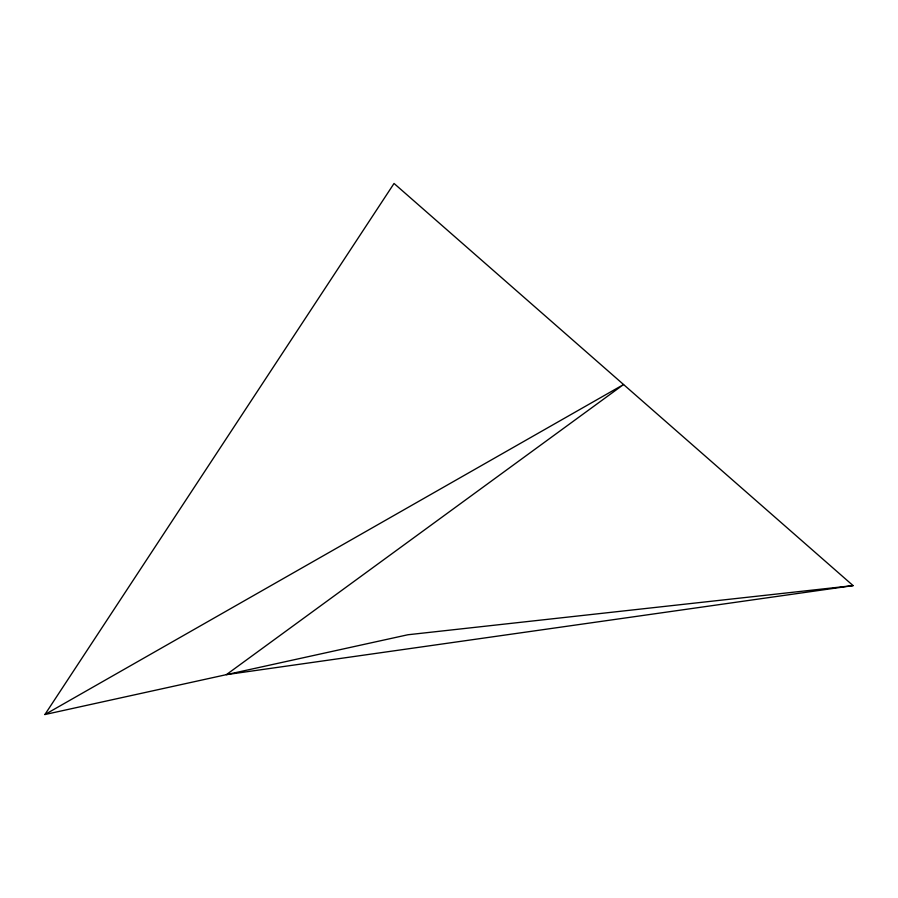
<?xml version="1.0" encoding="UTF-8"?>
<svg xmlns="http://www.w3.org/2000/svg" width="898" height="898" viewBox="0 0 898 898"><rect width="100%" height="100%" fill="white"/><g stroke="black" fill="none" stroke-linecap="round" stroke-linejoin="round"><path stroke-width="1.35" d="M44.9 714.539L394.042 183.461L853.1 585.608L226.375 674.656L623.571 384.535L44.9 714.539L407.86 634.763L853.1 585.608"/></g></svg>
